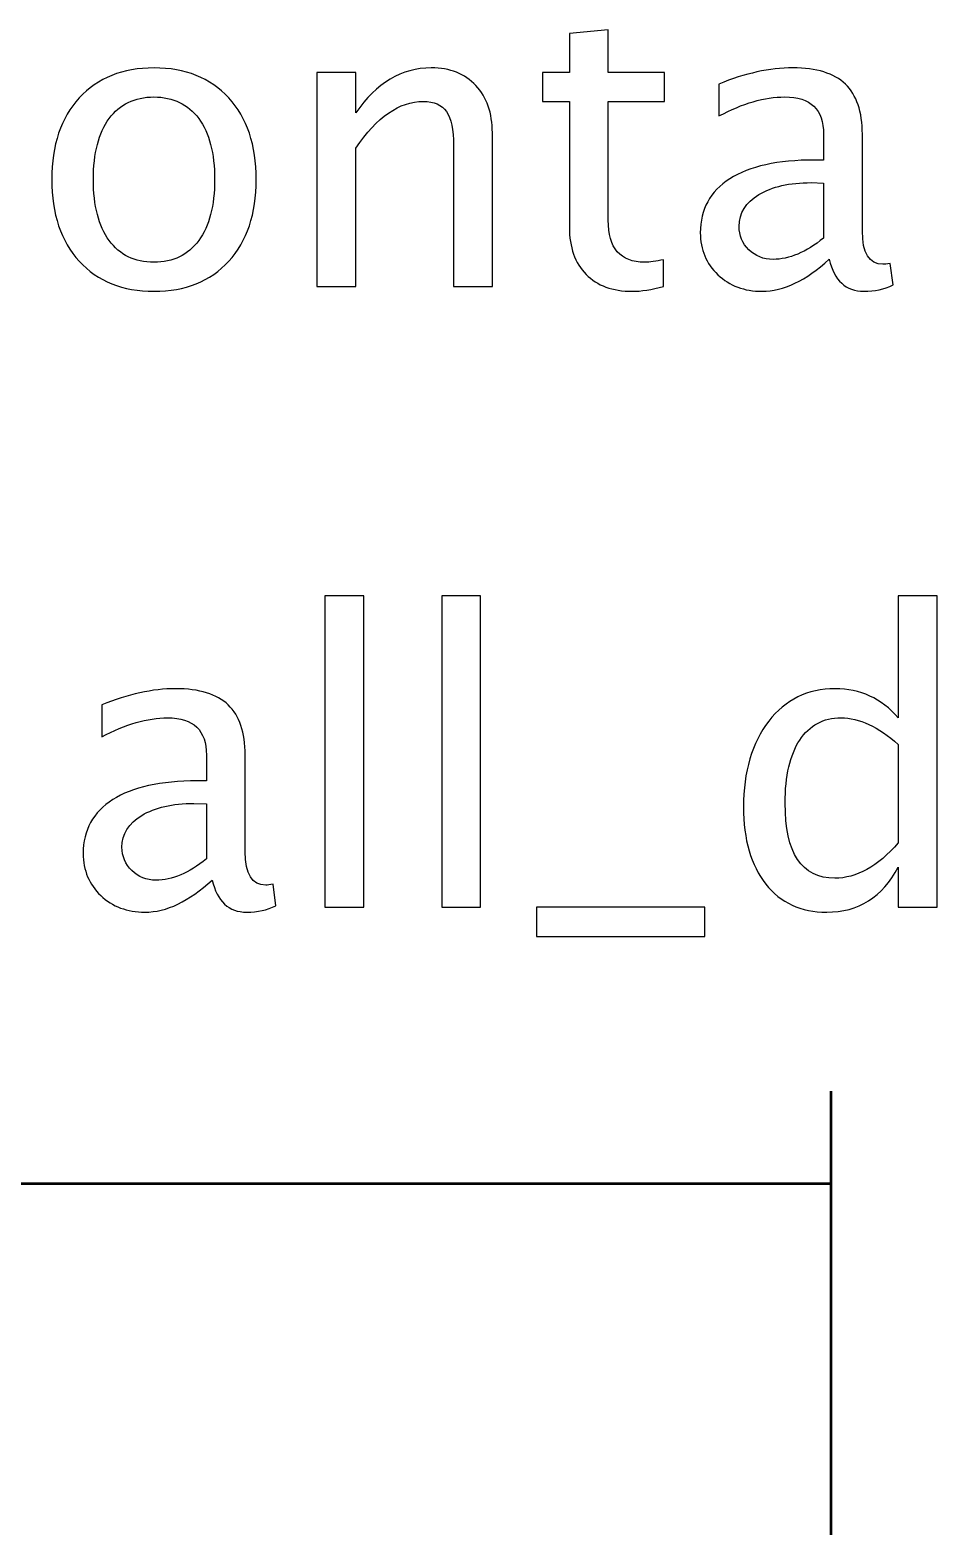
# Model space of a CAD drawing. Header units: centimetres. Extents: x -11.7 to 12.4, y -12.4 to 14.1.
# Drawn here: x 4.382 to 7.233, y 9.274 to 13.977 of the extents above; entities that cross this region are included whole.
import ezdxf

# ---------------------------------------------------------------- set-up
doc = ezdxf.new("R2010")
doc.units = ezdxf.units.CM
doc.header["$MEASUREMENT"] = 0
doc.layers.add('Layer 1', color=7, linetype='Continuous')

msp = doc.modelspace()

# ---------------------------------------------------------------- linework, layer by layer
at = {"layer": 'Layer 1'}
for points, knots in [([(6.3734, 13.17065), (6.33572, 13.16028), (6.30292, 13.1552), (6.27519, 13.1552), (6.27519, 13.1552), (6.21296, 13.1552), (6.16449, 13.17298), (6.12977, 13.20854), (6.12977, 13.20854), (6.09485, 13.2441), (6.07749, 13.29342), (6.07749, 13.35671), (6.07749, 13.35671), (6.07749, 13.35671), (6.07749, 13.7521), (6.07749, 13.7521), (6.07749, 13.7521), (6.07749, 13.7521), (5.99325, 13.7521), (5.99325, 13.7521), (5.99325, 13.7521), (5.99325, 13.7521), (5.99325, 13.84354), (5.99325, 13.84354), (5.99325, 13.84354), (5.99325, 13.84354), (6.07749, 13.84354), (6.07749, 13.84354), (6.07749, 13.84354), (6.07749, 13.84354), (6.07749, 13.96525), (6.07749, 13.96525), (6.07749, 13.96525), (6.07749, 13.96525), (6.19941, 13.97689), (6.19941, 13.97689), (6.19941, 13.97689), (6.19941, 13.97689), (6.19941, 13.84354), (6.19941, 13.84354), (6.19941, 13.84354), (6.19941, 13.84354), (6.37594, 13.84354), (6.37594, 13.84354), (6.37594, 13.84354), (6.37594, 13.84354), (6.37594, 13.7521), (6.37594, 13.7521), (6.37594, 13.7521), (6.37594, 13.7521), (6.19941, 13.7521), (6.19941, 13.7521), (6.19941, 13.7521), (6.19941, 13.7521), (6.19941, 13.37872), (6.19941, 13.37872), (6.19941, 13.37872), (6.19941, 13.29067), (6.23772, 13.24664), (6.31413, 13.24664), (6.31413, 13.24664), (6.33043, 13.24664), (6.35012, 13.24939), (6.3734, 13.25468), (6.3734, 13.25468), (6.3734, 13.25468), (6.3734, 13.17065), (6.3734, 13.17065)], [0, 0, 0, 0, 0.0555556, 0.0555556, 0.0555556, 0.0555556, 0.1111111, 0.1111111, 0.1111111, 0.1111111, 0.1666667, 0.1666667, 0.1666667, 0.1666667, 0.2222222, 0.2222222, 0.2222222, 0.2222222, 0.2777778, 0.2777778, 0.2777778, 0.2777778, 0.3333333, 0.3333333, 0.3333333, 0.3333333, 0.3888889, 0.3888889, 0.3888889, 0.3888889, 0.4444444, 0.4444444, 0.4444444, 0.4444444, 0.5, 0.5, 0.5, 0.5, 0.5555556, 0.5555556, 0.5555556, 0.5555556, 0.6111111, 0.6111111, 0.6111111, 0.6111111, 0.6666667, 0.6666667, 0.6666667, 0.6666667, 0.7222222, 0.7222222, 0.7222222, 0.7222222, 0.7777778, 0.7777778, 0.7777778, 0.7777778, 0.8333333, 0.8333333, 0.8333333, 0.8333333, 0.8888889, 0.8888889, 0.8888889, 0.8888889, 1, 1, 1, 1]), ([(4.77193, 13.1552), (4.67308, 13.1552), (4.59477, 13.18674), (4.53719, 13.24982), (4.53719, 13.24982), (4.47941, 13.31289), (4.45062, 13.39862), (4.45062, 13.50678), (4.45062, 13.50678), (4.45062, 13.61473), (4.47941, 13.70024), (4.53719, 13.76311), (4.53719, 13.76311), (4.59477, 13.82597), (4.67308, 13.85751), (4.77193, 13.85751), (4.77193, 13.85751), (4.87078, 13.85751), (4.9491, 13.82597), (5.00667, 13.76311), (5.00667, 13.76311), (5.06445, 13.70024), (5.09324, 13.61473), (5.09324, 13.50678), (5.09324, 13.50678), (5.09324, 13.39862), (5.06445, 13.31289), (5.00667, 13.24982), (5.00667, 13.24982), (4.9491, 13.18674), (4.87078, 13.1552), (4.77193, 13.1552)], [0, 0, 0, 0, 0.1111111, 0.1111111, 0.1111111, 0.1111111, 0.2222222, 0.2222222, 0.2222222, 0.2222222, 0.3333333, 0.3333333, 0.3333333, 0.3333333, 0.4444444, 0.4444444, 0.4444444, 0.4444444, 0.5555556, 0.5555556, 0.5555556, 0.5555556, 0.6666667, 0.6666667, 0.6666667, 0.6666667, 0.7777778, 0.7777778, 0.7777778, 0.7777778, 1, 1, 1, 1]), ([(5.28416, 13.17044), (5.28416, 13.17044), (5.28416, 13.84354), (5.28416, 13.84354), (5.28416, 13.84354), (5.28416, 13.84354), (5.40608, 13.84354), (5.40608, 13.84354), (5.40608, 13.84354), (5.40608, 13.84354), (5.40608, 13.71633), (5.40608, 13.71633), (5.40608, 13.71633), (5.47064, 13.81052), (5.5498, 13.85751), (5.64336, 13.85751), (5.64336, 13.85751), (5.7022, 13.85751), (5.74898, 13.8391), (5.78348, 13.80205), (5.78348, 13.80205), (5.81798, 13.76522), (5.83534, 13.71548), (5.83534, 13.65325), (5.83534, 13.65325), (5.83534, 13.65325), (5.83534, 13.17044), (5.83534, 13.17044), (5.83534, 13.17044), (5.83534, 13.17044), (5.71342, 13.17044), (5.71342, 13.17044), (5.71342, 13.17044), (5.71342, 13.17044), (5.71342, 13.61346), (5.71342, 13.61346), (5.71342, 13.61346), (5.71342, 13.66341), (5.70601, 13.69897), (5.69141, 13.72014), (5.69141, 13.72014), (5.67659, 13.74152), (5.65225, 13.7521), (5.61817, 13.7521), (5.61817, 13.7521), (5.54324, 13.7521), (5.47254, 13.70321), (5.40608, 13.60542), (5.40608, 13.60542), (5.40608, 13.60542), (5.40608, 13.17044), (5.40608, 13.17044), (5.40608, 13.17044), (5.40608, 13.17044), (5.28416, 13.17044), (5.28416, 13.17044)], [0, 0, 0, 0, 0.0666667, 0.0666667, 0.0666667, 0.0666667, 0.1333333, 0.1333333, 0.1333333, 0.1333333, 0.2, 0.2, 0.2, 0.2, 0.2666667, 0.2666667, 0.2666667, 0.2666667, 0.3333333, 0.3333333, 0.3333333, 0.3333333, 0.4, 0.4, 0.4, 0.4, 0.4666667, 0.4666667, 0.4666667, 0.4666667, 0.5333333, 0.5333333, 0.5333333, 0.5333333, 0.6, 0.6, 0.6, 0.6, 0.6666667, 0.6666667, 0.6666667, 0.6666667, 0.7333333, 0.7333333, 0.7333333, 0.7333333, 0.8, 0.8, 0.8, 0.8, 0.8666667, 0.8666667, 0.8666667, 0.8666667, 1, 1, 1, 1]), ([(6.89431, 13.25617), (6.82108, 13.18886), (6.75059, 13.1552), (6.68286, 13.1552), (6.68286, 13.1552), (6.62719, 13.1552), (6.58083, 13.17256), (6.54422, 13.20748), (6.54422, 13.20748), (6.50739, 13.24241), (6.48897, 13.28643), (6.48897, 13.33956), (6.48897, 13.33956), (6.48897, 13.41301), (6.51987, 13.46953), (6.58168, 13.5089), (6.58168, 13.5089), (6.64349, 13.54827), (6.73218, 13.56795), (6.84775, 13.56795), (6.84775, 13.56795), (6.84775, 13.56795), (6.87632, 13.56795), (6.87632, 13.56795), (6.87632, 13.56795), (6.87632, 13.56795), (6.87632, 13.64902), (6.87632, 13.64902), (6.87632, 13.64902), (6.87632, 13.72712), (6.83568, 13.76607), (6.75419, 13.76607), (6.75419, 13.76607), (6.69111, 13.76607), (6.62211, 13.74617), (6.54739, 13.70638), (6.54739, 13.70638), (6.54739, 13.70638), (6.54739, 13.80671), (6.54739, 13.80671), (6.54739, 13.80671), (6.62952, 13.84058), (6.70699, 13.85751), (6.77959, 13.85751), (6.77959, 13.85751), (6.85431, 13.85751), (6.90955, 13.84058), (6.9449, 13.8065), (6.9449, 13.8065), (6.98046, 13.77242), (6.99824, 13.71993), (6.99824, 13.64902), (6.99824, 13.64902), (6.99824, 13.64902), (6.99824, 13.34485), (6.99824, 13.34485), (6.99824, 13.34485), (6.99824, 13.27522), (7.01962, 13.24029), (7.06259, 13.24029), (7.06259, 13.24029), (7.06788, 13.24029), (7.07571, 13.24114), (7.08608, 13.24283), (7.08608, 13.24283), (7.08608, 13.24283), (7.09476, 13.1751), (7.09476, 13.1751), (7.09476, 13.1751), (7.06703, 13.16176), (7.03655, 13.1552), (7.00311, 13.1552), (7.00311, 13.1552), (6.94617, 13.1552), (6.90998, 13.18886), (6.89431, 13.25617)], [0, 0, 0, 0, 0.05, 0.05, 0.05, 0.05, 0.1, 0.1, 0.1, 0.1, 0.15, 0.15, 0.15, 0.15, 0.2, 0.2, 0.2, 0.2, 0.25, 0.25, 0.25, 0.25, 0.3, 0.3, 0.3, 0.3, 0.35, 0.35, 0.35, 0.35, 0.4, 0.4, 0.4, 0.4, 0.45, 0.45, 0.45, 0.45, 0.5, 0.5, 0.5, 0.5, 0.55, 0.55, 0.55, 0.55, 0.6, 0.6, 0.6, 0.6, 0.65, 0.65, 0.65, 0.65, 0.7, 0.7, 0.7, 0.7, 0.75, 0.75, 0.75, 0.75, 0.8, 0.8, 0.8, 0.8, 0.85, 0.85, 0.85, 0.85, 0.9, 0.9, 0.9, 0.9, 1, 1, 1, 1]), ([(4.77172, 13.24664), (4.83204, 13.24664), (4.87903, 13.26929), (4.91248, 13.3148), (4.91248, 13.3148), (4.94571, 13.36009), (4.96243, 13.42423), (4.96243, 13.50678), (4.96243, 13.50678), (4.96243, 13.58912), (4.94571, 13.65304), (4.91248, 13.69834), (4.91248, 13.69834), (4.87903, 13.74342), (4.83204, 13.76607), (4.77172, 13.76607), (4.77172, 13.76607), (4.71118, 13.76607), (4.66419, 13.74342), (4.63117, 13.69834), (4.63117, 13.69834), (4.59794, 13.65304), (4.58143, 13.58912), (4.58143, 13.50678), (4.58143, 13.50678), (4.58143, 13.42423), (4.59794, 13.36009), (4.63117, 13.3148), (4.63117, 13.3148), (4.66419, 13.26929), (4.71118, 13.24664), (4.77172, 13.24664)], [0, 0, 0, 0, 0.1111111, 0.1111111, 0.1111111, 0.1111111, 0.2222222, 0.2222222, 0.2222222, 0.2222222, 0.3333333, 0.3333333, 0.3333333, 0.3333333, 0.4444444, 0.4444444, 0.4444444, 0.4444444, 0.5555556, 0.5555556, 0.5555556, 0.5555556, 0.6666667, 0.6666667, 0.6666667, 0.6666667, 0.7777778, 0.7777778, 0.7777778, 0.7777778, 1, 1, 1, 1]), ([(6.87632, 13.32263), (6.87632, 13.32263), (6.87632, 13.49556), (6.87632, 13.49556), (6.87632, 13.49556), (6.87632, 13.49556), (6.83716, 13.49683), (6.83716, 13.49683), (6.83716, 13.49683), (6.76943, 13.49683), (6.71482, 13.48434), (6.67312, 13.45937), (6.67312, 13.45937), (6.63163, 13.43418), (6.61089, 13.40095), (6.61089, 13.35946), (6.61089, 13.35946), (6.61089, 13.33046), (6.62126, 13.30591), (6.64179, 13.2858), (6.64179, 13.2858), (6.66254, 13.26569), (6.68773, 13.25553), (6.71757, 13.25553), (6.71757, 13.25553), (6.76837, 13.25553), (6.82129, 13.27797), (6.87632, 13.32263)], [0, 0, 0, 0, 0.125, 0.125, 0.125, 0.125, 0.25, 0.25, 0.25, 0.25, 0.375, 0.375, 0.375, 0.375, 0.5, 0.5, 0.5, 0.5, 0.625, 0.625, 0.625, 0.625, 0.75, 0.75, 0.75, 0.75, 1, 1, 1, 1]), ([(5.30903, 11.21887), (5.30903, 11.21887), (5.30903, 12.19804), (5.30903, 12.19804), (5.30903, 12.19804), (5.30903, 12.19804), (5.43095, 12.19804), (5.43095, 12.19804), (5.43095, 12.19804), (5.43095, 12.19804), (5.43095, 11.21887), (5.43095, 11.21887), (5.43095, 11.21887), (5.43095, 11.21887), (5.30903, 11.21887), (5.30903, 11.21887)], [0, 0, 0, 0, 0.2, 0.2, 0.2, 0.2, 0.4, 0.4, 0.4, 0.4, 0.6, 0.6, 0.6, 0.6, 1, 1, 1, 1]), ([(5.67606, 11.21887), (5.67606, 11.21887), (5.67606, 12.19804), (5.67606, 12.19804), (5.67606, 12.19804), (5.67606, 12.19804), (5.79798, 12.19804), (5.79798, 12.19804), (5.79798, 12.19804), (5.79798, 12.19804), (5.79798, 11.21887), (5.79798, 11.21887), (5.79798, 11.21887), (5.79798, 11.21887), (5.67606, 11.21887), (5.67606, 11.21887)], [0, 0, 0, 0, 0.2, 0.2, 0.2, 0.2, 0.4, 0.4, 0.4, 0.4, 0.6, 0.6, 0.6, 0.6, 1, 1, 1, 1]), ([(7.11116, 11.21887), (7.11116, 11.21887), (7.11116, 11.34524), (7.11116, 11.34524), (7.11116, 11.34524), (7.06142, 11.25083), (6.98649, 11.20363), (6.88637, 11.20363), (6.88637, 11.20363), (6.80509, 11.20363), (6.74117, 11.23305), (6.6946, 11.29211), (6.6946, 11.29211), (6.64803, 11.35116), (6.62475, 11.43181), (6.62475, 11.53404), (6.62475, 11.53404), (6.62475, 11.6458), (6.65121, 11.73576), (6.70391, 11.80392), (6.70391, 11.80392), (6.75683, 11.87186), (6.82626, 11.90594), (6.91241, 11.90594), (6.91241, 11.90594), (6.9922, 11.90594), (7.05867, 11.87546), (7.11116, 11.81429), (7.11116, 11.81429), (7.11116, 11.81429), (7.11116, 12.19804), (7.11116, 12.19804), (7.11116, 12.19804), (7.11116, 12.19804), (7.23308, 12.19804), (7.23308, 12.19804), (7.23308, 12.19804), (7.23308, 12.19804), (7.23308, 11.21887), (7.23308, 11.21887), (7.23308, 11.21887), (7.23308, 11.21887), (7.11116, 11.21887), (7.11116, 11.21887)], [0, 0, 0, 0, 0.0833333, 0.0833333, 0.0833333, 0.0833333, 0.1666667, 0.1666667, 0.1666667, 0.1666667, 0.25, 0.25, 0.25, 0.25, 0.3333333, 0.3333333, 0.3333333, 0.3333333, 0.4166667, 0.4166667, 0.4166667, 0.4166667, 0.5, 0.5, 0.5, 0.5, 0.5833333, 0.5833333, 0.5833333, 0.5833333, 0.6666667, 0.6666667, 0.6666667, 0.6666667, 0.75, 0.75, 0.75, 0.75, 0.8333333, 0.8333333, 0.8333333, 0.8333333, 1, 1, 1, 1]), ([(4.9547, 11.3046), (4.88147, 11.23729), (4.81098, 11.20363), (4.74325, 11.20363), (4.74325, 11.20363), (4.68758, 11.20363), (4.64122, 11.22099), (4.60461, 11.25591), (4.60461, 11.25591), (4.56778, 11.29084), (4.54936, 11.33486), (4.54936, 11.38799), (4.54936, 11.38799), (4.54936, 11.46144), (4.58026, 11.51796), (4.64207, 11.55733), (4.64207, 11.55733), (4.70388, 11.5967), (4.79257, 11.61638), (4.90814, 11.61638), (4.90814, 11.61638), (4.90814, 11.61638), (4.93671, 11.61638), (4.93671, 11.61638), (4.93671, 11.61638), (4.93671, 11.61638), (4.93671, 11.69745), (4.93671, 11.69745), (4.93671, 11.69745), (4.93671, 11.77555), (4.89607, 11.8145), (4.81458, 11.8145), (4.81458, 11.8145), (4.7515, 11.8145), (4.6825, 11.7946), (4.60778, 11.75481), (4.60778, 11.75481), (4.60778, 11.75481), (4.60778, 11.85514), (4.60778, 11.85514), (4.60778, 11.85514), (4.68991, 11.88901), (4.76738, 11.90594), (4.83998, 11.90594), (4.83998, 11.90594), (4.9147, 11.90594), (4.96994, 11.88901), (5.00529, 11.85493), (5.00529, 11.85493), (5.04085, 11.82085), (5.05863, 11.76836), (5.05863, 11.69745), (5.05863, 11.69745), (5.05863, 11.69745), (5.05863, 11.39328), (5.05863, 11.39328), (5.05863, 11.39328), (5.05863, 11.32365), (5.08001, 11.28872), (5.12298, 11.28872), (5.12298, 11.28872), (5.12827, 11.28872), (5.1361, 11.28957), (5.14647, 11.29126), (5.14647, 11.29126), (5.14647, 11.29126), (5.15515, 11.22353), (5.15515, 11.22353), (5.15515, 11.22353), (5.12742, 11.21019), (5.09694, 11.20363), (5.0635, 11.20363), (5.0635, 11.20363), (5.00656, 11.20363), (4.97037, 11.23729), (4.9547, 11.3046)], [0, 0, 0, 0, 0.05, 0.05, 0.05, 0.05, 0.1, 0.1, 0.1, 0.1, 0.15, 0.15, 0.15, 0.15, 0.2, 0.2, 0.2, 0.2, 0.25, 0.25, 0.25, 0.25, 0.3, 0.3, 0.3, 0.3, 0.35, 0.35, 0.35, 0.35, 0.4, 0.4, 0.4, 0.4, 0.45, 0.45, 0.45, 0.45, 0.5, 0.5, 0.5, 0.5, 0.55, 0.55, 0.55, 0.55, 0.6, 0.6, 0.6, 0.6, 0.65, 0.65, 0.65, 0.65, 0.7, 0.7, 0.7, 0.7, 0.75, 0.75, 0.75, 0.75, 0.8, 0.8, 0.8, 0.8, 0.85, 0.85, 0.85, 0.85, 0.9, 0.9, 0.9, 0.9, 1, 1, 1, 1]), ([(7.11116, 11.73089), (7.04787, 11.78656), (6.98797, 11.8145), (6.93124, 11.8145), (6.93124, 11.8145), (6.87536, 11.8145), (6.83218, 11.79122), (6.80149, 11.74444), (6.80149, 11.74444), (6.7708, 11.69787), (6.75556, 11.63183), (6.75556, 11.54632), (6.75556, 11.54632), (6.75556, 11.38905), (6.80763, 11.31031), (6.91198, 11.31031), (6.91198, 11.31031), (6.97972, 11.31031), (7.04618, 11.34735), (7.11116, 11.42122), (7.11116, 11.42122), (7.11116, 11.42122), (7.11116, 11.73089), (7.11116, 11.73089)], [0, 0, 0, 0, 0.1428571, 0.1428571, 0.1428571, 0.1428571, 0.2857143, 0.2857143, 0.2857143, 0.2857143, 0.4285714, 0.4285714, 0.4285714, 0.4285714, 0.5714286, 0.5714286, 0.5714286, 0.5714286, 0.7142857, 0.7142857, 0.7142857, 0.7142857, 1, 1, 1, 1]), ([(4.93671, 11.37106), (4.93671, 11.37106), (4.93671, 11.54399), (4.93671, 11.54399), (4.93671, 11.54399), (4.93671, 11.54399), (4.89755, 11.54526), (4.89755, 11.54526), (4.89755, 11.54526), (4.82982, 11.54526), (4.77521, 11.53277), (4.73351, 11.5078), (4.73351, 11.5078), (4.69202, 11.48261), (4.67128, 11.44938), (4.67128, 11.40789), (4.67128, 11.40789), (4.67128, 11.37889), (4.68165, 11.35434), (4.70218, 11.33423), (4.70218, 11.33423), (4.72293, 11.31412), (4.74812, 11.30396), (4.77796, 11.30396), (4.77796, 11.30396), (4.82876, 11.30396), (4.88168, 11.3264), (4.93671, 11.37106)], [0, 0, 0, 0, 0.125, 0.125, 0.125, 0.125, 0.25, 0.25, 0.25, 0.25, 0.375, 0.375, 0.375, 0.375, 0.5, 0.5, 0.5, 0.5, 0.625, 0.625, 0.625, 0.625, 0.75, 0.75, 0.75, 0.75, 1, 1, 1, 1]), ([(5.97451, 11.12743), (5.97451, 11.12743), (5.97451, 11.21887), (5.97451, 11.21887), (5.97451, 11.21887), (5.97451, 11.21887), (6.50283, 11.21887), (6.50283, 11.21887), (6.50283, 11.21887), (6.50283, 11.21887), (6.50283, 11.12743), (6.50283, 11.12743), (6.50283, 11.12743), (6.50283, 11.12743), (5.97451, 11.12743), (5.97451, 11.12743)], [0, 0, 0, 0, 0.2, 0.2, 0.2, 0.2, 0.4, 0.4, 0.4, 0.4, 0.6, 0.6, 0.6, 0.6, 1, 1, 1, 1])]:
    msp.add_open_spline(points, degree=3, knots=knots, dxfattribs=at)
at = {"layer": 'Layer 1', "lineweight": 53}
for points in [[(6.9, 4.14106), (6.9, 4.14106), (6.9, 10.64106), (6.9, 10.64106)], [(6.9, 10.35), (6.9, 10.35), (0.68632, 10.35), (0.68632, 10.35)]]:
    msp.add_open_spline(points, degree=3, dxfattribs=at)

doc.saveas('drawing.dxf')
